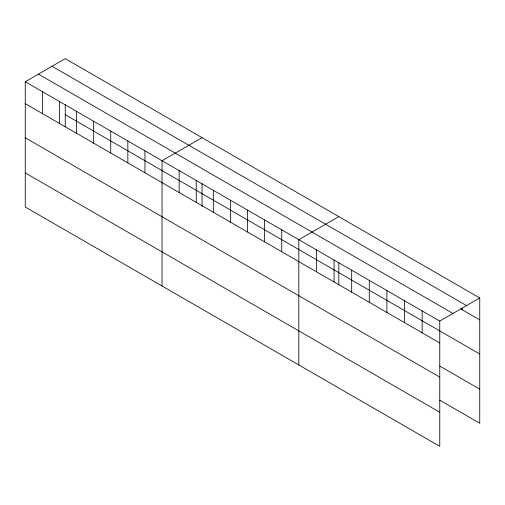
<?xml version="1.0" encoding="UTF-8"?>
<svg xmlns="http://www.w3.org/2000/svg" width="505" height="505" viewBox="0 0 505 505"><rect width="100%" height="100%" fill="white"/><g stroke="black" fill="none" stroke-linecap="round" stroke-linejoin="round"><path stroke-width="0.76" d="M25.25 81.753L439.76 321.066L439.76 446.332L25.25 207.018L25.25 81.753L65.24 58.668L479.75 297.982L479.75 423.247L439.773 400.162M202.032 137.638L162.036 160.729L162.036 285.994M338.817 216.613L298.827 239.705L298.827 364.97M439.76 321.066L479.75 297.982M52.047 66.288L466.551 305.601M460.781 308.946L479.75 319.899M38.449 74.134L452.953 313.447M65.24 114.686L479.75 354.005M25.25 103.67L439.76 342.983M439.773 366.062L479.75 389.14M25.25 137.777L439.76 377.09M25.25 172.918L439.76 412.231M462.132 308.164L462.132 309.729M422.142 310.897L422.142 332.814M404.524 300.727L404.524 322.644M386.906 290.558L386.906 312.475M369.294 280.389L369.294 302.306M351.676 270.213L351.676 292.13M338.817 262.556L338.817 284.858M334.058 260.043L334.058 281.96M316.439 249.874L316.439 271.791M281.727 229.832L281.727 251.749M264.626 219.959L264.626 241.876M247.532 210.086L247.532 232.003M230.431 200.214L230.431 222.131M213.331 190.341L213.331 212.258M202.032 183.586L202.032 206.646M196.237 180.474L196.237 202.391M179.136 170.602L179.136 192.519M144.941 150.856L144.941 172.773M127.841 140.983L127.841 162.9M110.74 131.111L110.74 153.028M93.646 121.244L93.646 143.161M76.545 111.371L76.545 133.288M65.24 104.611L65.24 126.913M59.445 101.499L59.445 123.416M42.351 91.626L42.351 113.543"/></g></svg>
